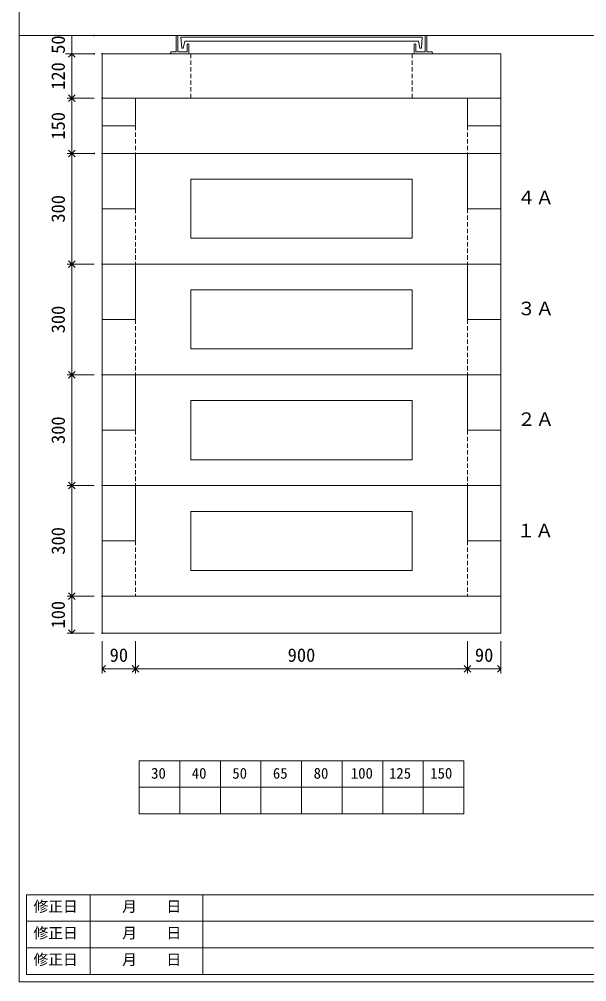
# Model space of a CAD drawing. Units: millimetres, scale not verified. Extents: x -4890 to 18490, y -2282 to 2282.
# Drawn here: x -1230 to 308, y -1993 to 616 of the extents above; entities that cross this region are included whole.
import ezdxf
from ezdxf.enums import TextEntityAlignment as Align

# ---------------------------------------------------------------- set-up
doc = ezdxf.new("R2010")
doc.units = ezdxf.units.MM
doc.header["$LTSCALE"] = 10
doc.header["$PDMODE"] = 32
doc.header["$PDSIZE"] = 2
doc.linetypes.add('DASHED1', pattern=[1.8, 1.2, -0.6])
doc.linetypes.add('USER2', pattern=[50.8, 31.75, -6.35, 6.35, -6.35])
for name, color, linetype, lineweight in [('0-1_Defpoints', 7, 'USER2', 5), ('0-2_waku', 7, 'Continuous', 18), ('0-3_gaikei', 7, 'Continuous', 18), ('0-4_kakure', 7, 'DASHED1', 5), ('0-5_sunpou', 7, 'Continuous', 5), ('0-8_uchigawa', 6, 'Continuous', 18), ('0-A_futa', 3, 'Continuous', 18), ('0-B_GL', 4, 'Continuous', 18), ('0-D_文字１', 7, 'Continuous', 18)]:
    doc.layers.add(name, color=color, linetype=linetype, lineweight=lineweight)
doc.styles.add('ＭＳ ゴシック', font='')
doc.styles.get('ＭＳ ゴシック').set_extended_font_data('MS Gothic')

# ---------------------------------------------------------------- blocks, each defined once
blk = doc.blocks.new('_Open90')
at = {"layer": '0-5_sunpou'}
blk.add_line((0, 0), (-1, 0), dxfattribs=at)
blk.add_lwpolyline([(-0.5, 0.5), (0, 0), (-0.5, -0.5)], dxfattribs=at)
blk = doc.blocks.new('D44')
at = {"layer": '0-1_Defpoints'}
for p in [(442.32, 2744.36), (359.96, 2624.36), (442.32, 2624.36)]:
    blk.add_point(p, dxfattribs=at)
at = {"layer": '0-5_sunpou'}
for p, q in [((420.32, 2744.36), (346.96, 2744.36)), ((359.96, 2726.36), (359.96, 2642.36)), ((420.32, 2624.36), (346.96, 2624.36))]:
    blk.add_line(p, q, dxfattribs=at)
at = {"layer": '0-5_sunpou', "xscale": 18, "yscale": 18}
for p, rotation in [((359.96, 2744.36), 90), ((359.96, 2624.36), 270)]:
    blk.add_blockref('_Open90', p, dxfattribs=dict(at, rotation=rotation))
at = {"layer": '0-5_sunpou', "style": 'ＭＳ ゴシック'}
blk.add_text('120', height=36.66, rotation=90, dxfattribs=at).set_placement((351.96, 2646.86), align=Align.BOTTOM_LEFT)
blk = doc.blocks.new('D45')
at = {"layer": '0-1_Defpoints'}
for p in [(442.32, 2474.36), (359.96, 2174.36), (442.32, 2174.36)]:
    blk.add_point(p, dxfattribs=at)
at = {"layer": '0-5_sunpou'}
for p, q in [((420.32, 2474.36), (346.96, 2474.36)), ((359.96, 2456.36), (359.96, 2192.36)), ((420.32, 2174.36), (346.96, 2174.36))]:
    blk.add_line(p, q, dxfattribs=at)
at = {"layer": '0-5_sunpou', "xscale": 18, "yscale": 18}
for p, rotation in [((359.96, 2474.36), 90), ((359.96, 2174.36), 270)]:
    blk.add_blockref('_Open90', p, dxfattribs=dict(at, rotation=rotation))
at = {"layer": '0-5_sunpou', "style": 'ＭＳ ゴシック'}
blk.add_text('300', height=36.66, rotation=90, dxfattribs=at).set_placement((351.96, 2286.86), align=Align.BOTTOM_LEFT)
blk = doc.blocks.new('D46')
at = {"layer": '0-1_Defpoints'}
for p in [(442.32, 2174.36), (359.96, 1874.36), (442.32, 1874.36)]:
    blk.add_point(p, dxfattribs=at)
at = {"layer": '0-5_sunpou'}
for p, q in [((420.32, 2174.36), (346.96, 2174.36)), ((359.96, 2156.36), (359.96, 1892.36)), ((420.32, 1874.36), (346.96, 1874.36))]:
    blk.add_line(p, q, dxfattribs=at)
at = {"layer": '0-5_sunpou', "xscale": 18, "yscale": 18}
for p, rotation in [((359.96, 2174.36), 90), ((359.96, 1874.36), 270)]:
    blk.add_blockref('_Open90', p, dxfattribs=dict(at, rotation=rotation))
at = {"layer": '0-5_sunpou', "style": 'ＭＳ ゴシック'}
blk.add_text('300', height=36.66, rotation=90, dxfattribs=at).set_placement((351.96, 1986.86), align=Align.BOTTOM_LEFT)
blk = doc.blocks.new('D47')
at = {"layer": '0-1_Defpoints'}
for p in [(442.32, 1574.36), (359.96, 1274.36), (442.32, 1274.36)]:
    blk.add_point(p, dxfattribs=at)
at = {"layer": '0-5_sunpou'}
for p, q in [((420.32, 1574.36), (346.96, 1574.36)), ((359.96, 1556.36), (359.96, 1292.36)), ((420.32, 1274.36), (346.96, 1274.36))]:
    blk.add_line(p, q, dxfattribs=at)
at = {"layer": '0-5_sunpou', "xscale": 18, "yscale": 18}
for p, rotation in [((359.96, 1574.36), 90), ((359.96, 1274.36), 270)]:
    blk.add_blockref('_Open90', p, dxfattribs=dict(at, rotation=rotation))
at = {"layer": '0-5_sunpou', "style": 'ＭＳ ゴシック'}
blk.add_text('300', height=36.66, rotation=90, dxfattribs=at).set_placement((351.96, 1386.86), align=Align.BOTTOM_LEFT)
blk = doc.blocks.new('D64')
at = {"layer": '0-1_Defpoints'}
for p in [(420.32, 2794.36), (359.96, 2744.36), (420.32, 2744.36)]:
    blk.add_point(p, dxfattribs=at)
at = {"layer": '0-5_sunpou'}
for p, q in [((398.32, 2794.36), (346.96, 2794.36)), ((359.96, 2794.36), (359.96, 2744.36)), ((398.32, 2744.36), (346.96, 2744.36))]:
    blk.add_line(p, q, dxfattribs=at)
at = {"layer": '0-5_sunpou', "style": 'ＭＳ ゴシック'}
blk.add_text('50', height=36.66, rotation=90, dxfattribs=at).set_placement((351.96, 2744.36), align=Align.BOTTOM_LEFT)
blk = doc.blocks.new('D68')
at = {"layer": '0-1_Defpoints'}
for p in [(442.32, 1274.36), (359.96, 1174.36), (442.32, 1174.36)]:
    blk.add_point(p, dxfattribs=at)
at = {"layer": '0-5_sunpou'}
for p, q in [((420.32, 1274.36), (346.96, 1274.36)), ((359.96, 1256.36), (359.96, 1192.36)), ((420.32, 1174.36), (346.96, 1174.36))]:
    blk.add_line(p, q, dxfattribs=at)
at = {"layer": '0-5_sunpou', "xscale": 18, "yscale": 18}
for p, rotation in [((359.96, 1274.36), 90), ((359.96, 1174.36), 270)]:
    blk.add_blockref('_Open90', p, dxfattribs=dict(at, rotation=rotation))
at = {"layer": '0-5_sunpou', "style": 'ＭＳ ゴシック'}
blk.add_text('100', height=36.66, rotation=90, dxfattribs=at).set_placement((351.96, 1186.86), align=Align.BOTTOM_LEFT)
blk = doc.blocks.new('D49')
at = {"layer": '0-1_Defpoints'}
for p in [(442.32, 1874.36), (359.96, 1574.36), (442.32, 1574.36)]:
    blk.add_point(p, dxfattribs=at)
at = {"layer": '0-5_sunpou'}
for p, q in [((420.32, 1874.36), (346.96, 1874.36)), ((359.96, 1856.36), (359.96, 1592.36)), ((420.32, 1574.36), (346.96, 1574.36))]:
    blk.add_line(p, q, dxfattribs=at)
at = {"layer": '0-5_sunpou', "xscale": 18, "yscale": 18}
for p, rotation in [((359.96, 1874.36), 90), ((359.96, 1574.36), 270)]:
    blk.add_blockref('_Open90', p, dxfattribs=dict(at, rotation=rotation))
at = {"layer": '0-5_sunpou', "style": 'ＭＳ ゴシック'}
blk.add_text('300', height=36.66, rotation=90, dxfattribs=at).set_placement((351.96, 1686.86), align=Align.BOTTOM_LEFT)
blk = doc.blocks.new('D54')
at = {"layer": '0-1_Defpoints'}
for p in [(442.32, 2624.36), (359.96, 2474.36), (420.32, 2474.36)]:
    blk.add_point(p, dxfattribs=at)
at = {"layer": '0-5_sunpou'}
for p, q in [((420.32, 2624.36), (346.96, 2624.36)), ((359.96, 2606.36), (359.96, 2492.36)), ((398.32, 2474.36), (346.96, 2474.36))]:
    blk.add_line(p, q, dxfattribs=at)
at = {"layer": '0-5_sunpou', "xscale": 18, "yscale": 18}
for p, rotation in [((359.96, 2624.36), 90), ((359.96, 2474.36), 270)]:
    blk.add_blockref('_Open90', p, dxfattribs=dict(at, rotation=rotation))
at = {"layer": '0-5_sunpou', "style": 'ＭＳ ゴシック'}
blk.add_text('150', height=36.66, rotation=90, dxfattribs=at).set_placement((351.96, 2511.86), align=Align.BOTTOM_LEFT)

msp = doc.modelspace()

# ---------------------------------------------------------------- linework, layer by layer
at = {"layer": '0-2_waku'}
for p, q in [((-1230, 2282.05), (-1230, -1992.95)), ((-905, -1393.95), (-905, -1537.95)), ((-905, -1393.95), (-905, -1537.95)), ((-905, -1393.95), (-905, -1537.95)), ((-905, -1393.95), (-905, -1537.95)), ((-905, -1393.95), (-25, -1393.95)), ((-795, -1393.95), (-795, -1537.95)), ((-685, -1393.95), (-685, -1537.95)), ((-685, -1393.95), (-685, -1537.95)), ((-575, -1393.95), (-575, -1537.95)), ((-465, -1393.95), (-465, -1537.95)), ((-355, -1393.95), (-355, -1537.95)), ((-245, -1393.95), (-245, -1537.95)), ((-135, -1393.95), (-135, -1537.95)), ((-25, -1393.95), (-25, -1537.95)), ((-905, -1465.95), (-25, -1465.95)), ((-905, -1537.95), (-25, -1537.95)), ((-1210, -1756.95), (-1210, -1972.95)), ((-1210, -1756.95), (818, -1756.95)), ((-1037.5, -1756.95), (-1037.5, -1972.95)), ((-732.5, -1756.95), (-732.5, -1972.95)), ((-732.5, -1756.95), (-732.5, -1972.95)), ((-1210, -1828.95), (818, -1828.95)), ((-1210, -1900.95), (530, -1900.95)), ((-1210, -1972.95), (818, -1972.95)), ((-1230, -1992.95), (4890, -1992.95)), ((-1230, -1992.95), (4890, -1992.95))]:
    msp.add_line(p, q, dxfattribs=at)
at = {"layer": '0-3_gaikei'}
for p, q in [((-1005, 522.05), (75, 522.05)), ((-1005, 402.05), (-1005, 522.05)), ((75, 402.05), (75, 522.05)), ((-915, 402.05), (-1005, 402.05)), ((75, 402.05), (-1005, 402.05)), ((75, 402.05), (-1005, 402.05)), ((75, 402.05), (-1005, 402.05)), ((75, 402.05), (-1005, 402.05)), ((75, 402.05), (-1005, 402.05)), ((-915, 402.05), (-1005, 402.05)), ((-1005, 402.05), (-915, 402.05)), ((-1005, 402.05), (75, 402.05)), ((-1005, 402.05), (75, 402.05)), ((-1005, 402.05), (75, 402.05)), ((-1005, 402.05), (75, 402.05)), ((-1005, 402.05), (75, 402.05)), ((-1005, 402.05), (75, 402.05)), ((-1005, 402.05), (75, 402.05)), ((-1005, 402.05), (75, 402.05)), ((-1005, 402.05), (-1005, 252.05)), ((-915, 402.05), (-15, 402.05)), ((-915, 402.05), (-15, 402.05)), ((-915, 402.05), (-15, 402.05)), ((-915, 402.05), (-15, 402.05)), ((-915, 327.05), (-915, 402.05)), ((-75, 402.05), (-855, 402.05)), ((-15, 402.05), (75, 402.05)), ((-15, 402.05), (75, 402.05)), ((-15, 402.05), (75, 402.05)), ((-15, 327.05), (-15, 402.05)), ((75, 402.05), (75, 252.05)), ((-1005, 327.05), (-915, 327.05)), ((-15, 327.05), (75, 327.05)), ((-1005, 102.05), (-1005, 252.05)), ((75, 252.05), (-1005, 252.05)), ((75, 252.05), (-1005, 252.05)), ((75, 252.05), (-1005, 252.05)), ((75, 252.05), (-1005, 252.05)), ((75, 252.05), (-1005, 252.05)), ((-1005, 252.05), (75, 252.05)), ((-1005, 252.05), (75, 252.05)), ((-1005, 252.05), (75, 252.05)), ((-1005, 252.05), (75, 252.05)), ((-1005, 252.05), (75, 252.05)), ((-1005, 252.05), (75, 252.05)), ((-1005, 252.05), (75, 252.05)), ((-1005, 252.05), (75, 252.05)), ((-1005, 252.05), (75, 252.05)), ((-1005, 252.05), (75, 252.05)), ((-1005, 252.05), (75, 252.05)), ((-915, 252.05), (-915, 102.05)), ((-915, 252.05), (-915, 102.05)), ((-915, 252.05), (-915, 102.05)), ((-915, 252.05), (-915, 102.05)), ((-915, 252.05), (-915, 102.05)), ((-915, 252.05), (-15, 252.05)), ((-915, 252.05), (-15, 252.05)), ((-75, 252.05), (-855, 252.05)), ((-15, 252.05), (-15, 102.05)), ((-15, 252.05), (-15, 102.05)), ((-15, 252.05), (-15, 102.05)), ((-15, 252.05), (-15, 102.05)), ((-15, 252.05), (-15, 102.05)), ((75, 102.05), (75, 252.05)), ((-915, 102.05), (-1005, 102.05)), ((-915, 102.05), (-1005, 102.05)), ((-915, 102.05), (-1005, 102.05)), ((-915, 102.05), (-1005, 102.05)), ((-1005, 102.05), (-1005, -47.95)), ((-1005, 102.05), (-1005, -47.95)), ((-1005, 102.05), (-1005, -47.95)), ((-1005, 102.05), (-1005, -47.95)), ((75, 102.05), (-15, 102.05)), ((75, 102.05), (-15, 102.05)), ((75, 102.05), (-15, 102.05)), ((75, 102.05), (-15, 102.05)), ((75, 102.05), (-15, 102.05)), ((75, 102.05), (75, -47.95)), ((75, 102.05), (75, -47.95)), ((75, 102.05), (75, -47.95)), ((75, 102.05), (75, -47.95)), ((75, 102.05), (75, -47.95)), ((75, -47.95), (-1005, -47.95)), ((75, -47.95), (-1005, -47.95)), ((75, -47.95), (-1005, -47.95)), ((75, -47.95), (-1005, -47.95)), ((75, -47.95), (-1005, -47.95)), ((-1005, -197.95), (-1005, -47.95)), ((-915, -47.95), (-15, -47.95)), ((-915, -47.95), (-915, -197.95)), ((-915, -47.95), (-915, -197.95)), ((-915, -47.95), (-915, -197.95)), ((-915, -47.95), (-915, -197.95)), ((-915, -47.95), (-915, -197.95)), ((-915, -47.95), (-15, -47.95)), ((-75, -47.95), (-855, -47.95)), ((-15, -47.95), (-15, -197.95)), ((-15, -47.95), (-15, -197.95)), ((-15, -47.95), (-15, -197.95)), ((-15, -47.95), (-15, -197.95)), ((-15, -47.95), (-15, -197.95)), ((75, -197.95), (75, -47.95)), ((-1005, -197.95), (-1005, -347.95)), ((-1005, -197.95), (-1005, -347.95)), ((-1005, -197.95), (-1005, -347.95)), ((-1005, -197.95), (-1005, -347.95)), ((-1005, -197.95), (-1005, -347.95)), ((-915, -197.95), (-1005, -197.95)), ((-915, -197.95), (-1005, -197.95)), ((-915, -197.95), (-1005, -197.95)), ((-915, -197.95), (-1005, -197.95)), ((-915, -197.95), (-1005, -197.95)), ((75, -197.95), (-15, -197.95)), ((75, -197.95), (-15, -197.95)), ((75, -197.95), (-15, -197.95)), ((75, -197.95), (-15, -197.95)), ((75, -197.95), (-15, -197.95)), ((75, -197.95), (75, -347.95)), ((75, -197.95), (75, -347.95)), ((75, -197.95), (75, -347.95)), ((75, -197.95), (75, -347.95)), ((75, -197.95), (75, -347.95)), ((75, -347.95), (-1005, -347.95)), ((75, -347.95), (-1005, -347.95)), ((75, -347.95), (-1005, -347.95)), ((75, -347.95), (-1005, -347.95)), ((75, -347.95), (-1005, -347.95)), ((-1005, -497.95), (-1005, -347.95)), ((-915, -347.95), (-15, -347.95)), ((-915, -347.95), (-915, -497.95)), ((-915, -347.95), (-915, -497.95)), ((-915, -347.95), (-915, -497.95)), ((-915, -347.95), (-915, -497.95)), ((-915, -347.95), (-915, -497.95)), ((-75, -347.95), (-855, -347.95)), ((-15, -347.95), (-15, -497.95)), ((-15, -347.95), (-15, -497.95)), ((-15, -347.95), (-15, -497.95)), ((-15, -347.95), (-15, -497.95)), ((-15, -347.95), (-15, -497.95)), ((75, -497.95), (75, -347.95)), ((-1005, -497.95), (-1005, -647.95)), ((-1005, -497.95), (-1005, -647.95)), ((-1005, -497.95), (-1005, -647.95)), ((-1005, -497.95), (-1005, -647.95)), ((-1005, -497.95), (-1005, -647.95)), ((-915, -497.95), (-1005, -497.95)), ((-915, -497.95), (-1005, -497.95)), ((-915, -497.95), (-1005, -497.95)), ((-915, -497.95), (-1005, -497.95)), ((-915, -497.95), (-1005, -497.95)), ((75, -497.95), (-15, -497.95)), ((75, -497.95), (-15, -497.95)), ((75, -497.95), (-15, -497.95)), ((75, -497.95), (-15, -497.95)), ((75, -497.95), (-15, -497.95)), ((75, -497.95), (75, -647.95)), ((75, -497.95), (75, -647.95)), ((75, -497.95), (75, -647.95)), ((75, -497.95), (75, -647.95)), ((75, -497.95), (75, -647.95)), ((-1005, -797.95), (-1005, -647.95)), ((75, -647.95), (-1005, -647.95)), ((75, -647.95), (-1005, -647.95)), ((75, -647.95), (-1005, -647.95)), ((75, -647.95), (-1005, -647.95)), ((75, -647.95), (-1005, -647.95)), ((-915, -647.95), (-915, -797.95)), ((-915, -647.95), (-915, -797.95)), ((-915, -647.95), (-915, -797.95)), ((-915, -647.95), (-915, -797.95)), ((-915, -647.95), (-915, -797.95)), ((-915, -647.95), (-15, -647.95)), ((-75, -647.95), (-855, -647.95)), ((-15, -647.95), (-15, -797.95)), ((-15, -647.95), (-15, -797.95)), ((-15, -647.95), (-15, -797.95)), ((-15, -647.95), (-15, -797.95)), ((-15, -647.95), (-15, -797.95)), ((75, -797.95), (75, -647.95)), ((-1005, -797.95), (-1005, -947.95)), ((-1005, -797.95), (-1005, -947.95)), ((-1005, -797.95), (-1005, -947.95)), ((-1005, -797.95), (-1005, -947.95)), ((-1005, -797.95), (-1005, -947.95)), ((-915, -797.95), (-1005, -797.95)), ((-915, -797.95), (-1005, -797.95)), ((-915, -797.95), (-1005, -797.95)), ((-915, -797.95), (-1005, -797.95)), ((-915, -797.95), (-1005, -797.95)), ((75, -797.95), (-15, -797.95)), ((75, -797.95), (-15, -797.95)), ((75, -797.95), (-15, -797.95)), ((75, -797.95), (-15, -797.95)), ((75, -797.95), (-15, -797.95)), ((75, -797.95), (75, -947.95)), ((75, -797.95), (75, -947.95)), ((75, -797.95), (75, -947.95)), ((75, -797.95), (75, -947.95)), ((75, -797.95), (75, -947.95)), ((-1005, -1047.95), (-1005, -947.95)), ((75, -947.95), (-1005, -947.95)), ((75, -947.95), (-1005, -947.95)), ((75, -947.95), (-1005, -947.95)), ((75, -947.95), (-1005, -947.95)), ((75, -947.95), (-1005, -947.95)), ((-75, -947.95), (-855, -947.95)), ((75, -1047.95), (75, -947.95)), ((75, -1047.95), (-1005, -1047.95)), ((75, -1047.95), (-1005, -1047.95))]:
    msp.add_line(p, q, dxfattribs=at)
msp.add_lwpolyline([(-915, 102.05), (-1005, 102.05), (-1005, -47.95)], dxfattribs=at)
at = {"layer": '0-4_kakure'}
for p, q in [((-765, 402.05), (-765, 522.05)), ((-165, 402.05), (-165, 522.05)), ((-915, 327.05), (-915, 252.05)), ((-15, 327.05), (-15, 252.05)), ((-915, 102.05), (-915, -47.95)), ((-15, 102.05), (-15, -47.95)), ((-915, -197.95), (-915, -347.95)), ((-15, -197.95), (-15, -347.95)), ((-915, -497.95), (-915, -647.95)), ((-15, -497.95), (-15, -647.95)), ((-915, -797.95), (-915, -947.95)), ((-15, -797.95), (-15, -947.95))]:
    msp.add_line(p, q, dxfattribs=at)
at = {"layer": '0-5_sunpou'}
for p, q in [((-1027, 572.05), (-1104.86, 572.05)), ((-1027, 522.05), (-1104.86, 522.05)), ((-1005, -1069.95), (-1005, -1157.88)), ((-915, -1069.95), (-915, -1157.88)), ((-915, -1069.95), (-915, -1157.88)), ((-15, -1069.95), (-15, -1157.88)), ((-15, -1069.95), (-15, -1157.88)), ((75, -1069.95), (75, -1157.88)), ((-987, -1144.88), (-933, -1144.88)), ((-897, -1144.88), (-33, -1144.88)), ((3, -1144.88), (57, -1144.88))]:
    msp.add_line(p, q, dxfattribs=at)
at = {"layer": '0-8_uchigawa'}
for p, q in [((-165, 182.05), (-765, 182.05)), ((-765, 182.05), (-765, 22.05)), ((-165, 182.05), (-165, 22.05)), ((-165, 22.05), (-765, 22.05)), ((-165, -117.95), (-765, -117.95)), ((-765, -117.95), (-765, -277.95)), ((-165, -117.95), (-165, -277.95)), ((-165, -277.95), (-765, -277.95)), ((-165, -417.95), (-765, -417.95)), ((-765, -417.95), (-765, -577.95)), ((-165, -417.95), (-165, -577.95)), ((-165, -577.95), (-765, -577.95)), ((-165, -717.95), (-765, -717.95)), ((-765, -717.95), (-765, -877.95)), ((-165, -717.95), (-165, -877.95)), ((-165, -877.95), (-765, -877.95))]:
    msp.add_line(p, q, dxfattribs=at)
at = {"layer": '0-A_futa'}
for p, q in [((-805, 570.05), (-805, 527.05)), ((-800, 572.05), (-800, 527.05)), ((-792.19, 567.55), (-137.86, 567.55)), ((-792.19, 567.55), (-789.7, 537.55)), ((-781.67, 556.55), (-785.99, 537.55)), ((-781.67, 556.55), (-148.33, 556.55)), ((-773, 549.05), (-772, 549.05)), ((-157, 549.05), (-158, 549.05)), ((-148.33, 556.55), (-144.01, 537.55)), ((-137.86, 567.55), (-140.11, 537.55)), ((-130, 572.05), (-130, 527.05)), ((-125, 570.05), (-125, 527.05)), ((-820, 525.05), (-820, 524.05)), ((-818, 527.05), (-805, 527.05)), ((-770, 522.05), (-818, 522.05)), ((-800, 527.05), (-775, 527.05)), ((-789.7, 537.55), (-785.99, 537.55)), ((-775, 547.05), (-775, 527.05)), ((-770, 547.05), (-770, 522.05)), ((-160, 547.05), (-160, 522.05)), ((-160, 522.05), (-112, 522.05)), ((-155, 547.05), (-155, 527.05)), ((-130, 527.05), (-155, 527.05)), ((-140.11, 537.55), (-144.01, 537.55)), ((-112, 527.05), (-125, 527.05)), ((-110, 525.05), (-110, 524.05))]:
    msp.add_line(p, q, dxfattribs=at)
for centre, start, end in [((-773, 547.05), 90, 180), ((-772, 547.05), 0, 90), ((-158, 547.05), 90, 180), ((-157, 547.05), 0, 90), ((-818, 525.05), 90, 180), ((-818, 524.05), 180, 270), ((-112, 525.05), 0, 90), ((-112, 524.05), 270, 0)]:
    msp.add_arc(centre, 2, start, end, dxfattribs=at)
at = {"layer": '0-B_GL'}
msp.add_line((-1230, 572.05), (4890, 572.05), dxfattribs=at)
msp.add_line((-1230, 572.05), (4890, 572.05), dxfattribs=at)
msp.add_line((-1230, 572.05), (4890, 572.05), dxfattribs=at)
msp.add_line((-1230, 572.05), (4890, 572.05), dxfattribs=at)

# ---------------------------------------------------------------- block references
at = {"layer": '0-5_sunpou'}
for name in ['D64', 'D44', 'D54', 'D45', 'D46', 'D49', 'D47', 'D68']:
    msp.add_blockref(name, (-1447.32, -2222.32), dxfattribs=at)
at = {"layer": '0-5_sunpou', "xscale": 18, "yscale": 18, "rotation": 180}
for p in [(-1005, -1144.88), (-915, -1144.88), (-15, -1144.88)]:
    msp.add_blockref('_Open90', p, dxfattribs=at)
at = {"layer": '0-5_sunpou', "xscale": 18, "yscale": 18}
for p in [(-915, -1144.88), (-15, -1144.88), (75, -1144.88)]:
    msp.add_blockref('_Open90', p, dxfattribs=at)

# ---------------------------------------------------------------- texts
at = {"layer": '0-5_sunpou', "style": 'ＭＳ ゴシック'}
for s, p in [('90', (-985, -1136.88)), ('900', (-502.5, -1136.88)), ('90', (5, -1136.88))]:
    msp.add_text(s, height=36.66, dxfattribs=at).set_placement(p, align=Align.BOTTOM_LEFT)
at = {"layer": '0-D_文字１', "style": 'ＭＳ ゴシック'}
for s, height, p in [('４Ａ', 36.66, (119.32, 103.17)), ('３Ａ', 36.66, (119.63, -197.4)), ('２Ａ', 36.66, (119.63, -497.4)), ('１Ａ', 36.66, (118.31, -799.26)), ('30', 29.33, (-872.54, -1451.39)), ('40', 29.33, (-762.54, -1451.39)), ('50', 29.33, (-652.54, -1451.39)), ('65', 29.33, (-542.54, -1451.39)), ('80', 29.33, (-432.14, -1451.39)), ('100', 29.33, (-331.26, -1451.39)), ('125', 29.33, (-227.87, -1451.39)), ('150', 29.33, (-116.11, -1451.39)), ('修正日', 29.33, (-1191.35, -1812.25)), ('\u3000\u3000月\u3000\u3000日', 29.33, (-1031.2, -1812.25)), ('修正日', 29.33, (-1191.35, -1884.25)), ('\u3000\u3000月\u3000\u3000日', 29.33, (-1031.2, -1884.25)), ('修正日', 29.33, (-1191.35, -1956.25)), ('\u3000\u3000月\u3000\u3000日', 29.33, (-1031.2, -1956.25))]:
    msp.add_text(s, height=height, dxfattribs=at).set_placement(p, align=Align.BOTTOM_LEFT)

doc.saveas('drawing.dxf')
